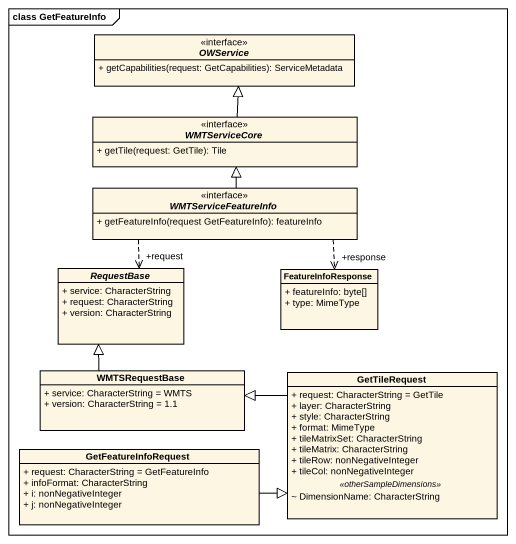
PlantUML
@startuml
mainframe class GetFeatureInfo
hide circle
hide empty members
skinparam classAttributeIconSize 0
interface OWService <<interface>> {
  + getCapabilities(request: GetCapabilities): ServiceMetadata
}
interface WMTServiceCore <<interface>> {
  + getTile(request: GetTile): Tile
}
interface WMTServiceFeatureInfo <<interface>> {
  + getFeatureInfo(request GetFeatureInfo): featureInfo
}
abstract class RequestBase {
  + service: CharacterString
  + request: CharacterString
  + version: CharacterString
}
class FeatureInfoResponse {
  + featureInfo: byte[]
  + type: MimeType
}
class WMTSRequestBase {
  + service: CharacterString = WMTS
  + version: CharacterString = 1.1
}
class GetTileRequest {
  + request: CharacterString = GetTile
  + layer: CharacterString
  + style: CharacterString
  + format: MimeType
  + tileMatrixSet: CharacterString
  + tileMatrix: CharacterString
  + tileRow: nonNegativeInteger
  + tileCol: nonNegativeInteger
  .. <<otherSampleDimensions>> ..
  ~ DimensionName: CharacterString
}
class GetFeatureInfoRequest {
  + request: CharacterString = GetFeatureInfo
  + infoFormat: CharacterString
  + i: nonNegativeInteger
  + j: nonNegativeInteger
}
WMTServiceCore -up-|> OWService
WMTServiceFeatureInfo -up-|> WMTServiceCore
WMTServiceFeatureInfo ..> "+request" RequestBase
WMTServiceFeatureInfo ..> "+response" FeatureInfoResponse
WMTSRequestBase -up-|> RequestBase
GetTileRequest -left-|> WMTSRequestBase
GetFeatureInfoRequest -right-|> GetTileRequest
@enduml
